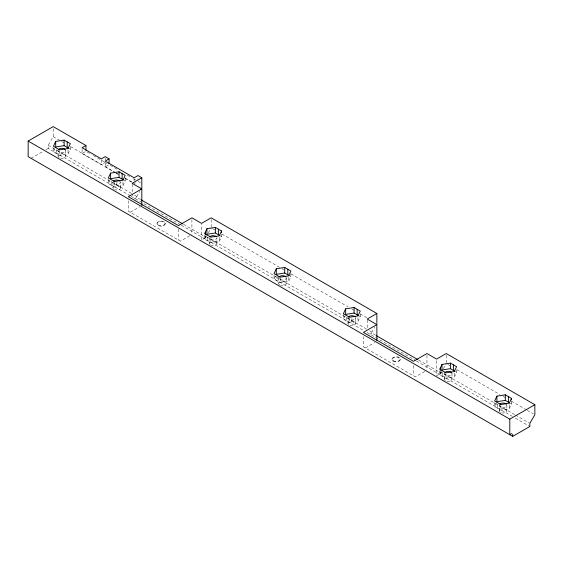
<?xml version="1.0" encoding="UTF-8"?>
<svg xmlns="http://www.w3.org/2000/svg" width="563" height="563" viewBox="0 0 563 563"><rect width="100%" height="100%" fill="white"/><g stroke="black" fill="none" stroke-linecap="round" stroke-linejoin="round"><path stroke-width="0.42" stroke-dasharray="2.81 2.11" d="M70.291 146.837L70.291 149.223L68.032 154.086L59.608 155.388L53.443 151.827L54.731 149.047M125.197 178.541L125.197 180.92L122.938 185.783L114.521 187.085L108.349 183.531L109.644 180.751M221.526 234.152L221.526 236.537L219.267 241.4L210.851 242.702L204.686 239.141L206.29 235.686M290.888 273.407L290.888 276.581L288.629 281.444L280.205 282.746L274.04 279.185L275.652 275.715M360.243 314.245L360.243 316.624L357.984 321.487L349.567 322.789L343.402 319.228L345.013 315.759M456.572 369.856L456.572 372.242L454.32 377.104L445.896 378.406L439.731 374.845L441.336 371.39M511.485 401.56L511.485 403.945L509.226 408.808L500.803 410.11L494.638 406.549L496.249 403.073M130.363 195.854L48.186 148.414L48.186 145.296L53.196 136.619L53.196 128.28M140.581 199.527L136.809 197.353L136.809 196.466L139.737 191.399M208.254 232.892L211.181 227.832M375.627 335.231L371.861 333.057L371.861 332.163L374.782 327.103M443.306 368.596L446.227 363.536M31.042 158.309L42.971 151.426M45.948 149.702L48.186 148.414M82.092 149.399L82.092 153.53L85.949 151.299L90.397 153.868M82.092 153.53L101.361 164.649L105.218 162.425M105.218 162.742L105.218 166.873L109.067 164.649L118.195 169.92M134.114 183.559L135.401 182.82M134.17 198.88L136.809 197.353M130.264 212.258L139.652 206.832M189.745 235.756L180.35 241.175L128.336 211.146L128.336 200.942M366.541 329.095L206.171 236.509L206.171 237.396L201.547 240.063L201.547 224.257M369.877 334.197L371.861 333.057M365.31 347.962L374.698 342.536M424.791 371.46L415.403 376.879L363.381 346.85L363.381 336.639M514.695 414.628L441.216 372.213L441.216 373.1L436.592 375.767L436.592 359.961M93.359 155.578L107.139 163.537M127.322 175.192L130.363 176.944M133.403 178.703L135.683 180.019M140.539 182.82L137.97 181.335L137.97 178.858M53.196 136.619L60.769 140.996M61.529 141.433L64.555 143.178M70.621 146.676L115.309 172.482M116.069 172.918L119.856 175.107M125.155 178.168L133.487 182.975M212.701 228.705L217.262 231.344M221.822 233.976L281.099 268.199M281.859 268.642L284.899 270.395M290.98 273.907L347.983 306.814M351.784 309.01L354.824 310.762M360.144 313.837L366.985 317.785M447.74 364.409L452.286 367.034M456.832 369.659L500.007 394.586M503.033 396.331L506.067 398.083M511.366 401.145L526.518 409.892M527.278 410.328L533.337 413.826M105.218 166.873L115.098 172.581M115.858 173.024L119.666 175.22M124.986 178.288L133.354 183.123M68.44 148.153L70.291 149.223M123.966 180.209L125.197 180.92M219.676 235.468L221.526 236.537M289.037 275.511L290.888 276.581M358.392 315.554L360.243 316.624M455.34 371.531L456.572 372.242M510.247 403.228L511.485 403.945M48.186 145.296L131.51 193.405M134.536 195.15L136.809 196.466M369.581 330.847L371.861 332.163M515.448 415.065L529.086 422.94M183.552 224.341L206.171 237.396M418.598 360.046L441.216 373.1M131.123 196.297L180.582 224.848M181.342 225.291L363.965 330.72M367.006 332.48L415.705 360.594M416.465 361.038L512.337 416.388M515.384 418.147L529.839 426.494M509.226 404.832L509.226 408.808M506.876 405.247L506.876 410.807M500.803 405.339L500.803 410.11M499.247 410.807L499.247 405.247A3.814 2.203 0 0 0 503.561 407.429A3.814 2.203 0 0 0 506.742 404.677M497.72 404.354L497.72 408.33M494.638 402.573L494.638 406.549M454.32 373.128L454.32 377.104M451.969 373.543L451.969 379.103M446.227 355.19L446.227 362.699M445.896 373.642L445.896 378.406M444.341 379.103L444.341 373.543A3.814 2.203 0 0 0 448.648 375.725A3.814 2.203 0 0 0 451.836 372.973M442.814 372.657L442.814 376.626M440.357 371.108L440.357 373.494M439.731 370.876L439.731 374.845M426.958 355.281L426.958 370.208M413.474 365.563L413.474 375.767M400.223 359.081L400.223 359.532M392.045 359.081L392.045 359.532M367.238 319.918L367.238 328.701M357.984 317.518L357.984 321.487M355.633 317.926L355.633 323.493M351.91 318.454L351.91 322.43M349.567 318.025L349.567 322.789M348.004 323.493L348.004 317.926A3.814 2.203 0 0 0 352.318 320.115A3.814 2.203 0 0 0 355.506 317.356M346.484 317.039L346.484 321.009M343.402 314.464L343.402 319.228M288.629 277.475L288.629 281.444M286.278 277.883L286.278 283.449M280.205 277.981L280.205 282.746M277.123 276.201L277.123 280.965M274.04 275.216L274.04 279.185M219.267 237.431L219.267 241.4M216.917 243.406L216.917 237.839A3.814 2.203 0 0 1 213.103 240.042A3.814 2.203 0 0 1 209.288 237.839L209.288 243.406M211.181 219.486L211.181 226.995M210.851 237.938L210.851 242.702M207.768 236.953L207.768 240.922M205.312 235.404L205.312 237.79M204.686 235.172L204.686 239.141M191.913 219.577L191.913 234.504M178.429 229.007L178.429 240.063M165.17 223.384L165.17 223.828A4.089 2.358 0 0 1 159.04 225.869A4.089 2.358 0 0 1 159.04 221.78A4.089 2.358 0 0 1 165.17 223.828M157 223.384L157 223.828M134.114 178.605L134.114 181.082M132.185 184.214L132.185 195.628M122.938 181.814L122.938 185.783M120.588 187.789L120.588 182.222A3.814 2.203 0 0 1 116.773 184.425A3.814 2.203 0 0 1 112.959 182.222L112.959 187.789M116.865 181.955L116.865 186.726M114.521 182.321L114.521 187.085M111.432 181.335L111.432 185.304M108.349 179.555L108.349 183.531M105.218 158.294L105.218 159.948M101.361 159.695L101.361 164.649M68.032 150.11L68.032 154.086M65.681 150.525L65.681 156.085M59.608 150.617L59.608 155.388M58.052 156.085L58.052 150.525A3.814 2.203 0 0 0 62.366 152.707A3.814 2.203 0 0 0 65.547 149.955M56.525 149.631L56.525 153.608M53.443 147.851L53.443 151.827M59.171 157.64A3.814 2.203 0 0 1 60.558 154.016A3.814 2.203 0 0 1 65.667 156.275A3.814 2.203 0 0 1 59.959 157.992M113.093 188.359A3.814 2.203 0 0 1 116.773 185.586A3.814 2.203 0 0 1 120.461 188.359A3.814 2.203 0 0 1 114.866 189.696M114.078 189.344A3.814 2.203 0 0 1 113.473 188.886M209.422 243.976A3.814 2.203 0 0 1 213.103 241.203A3.814 2.203 0 0 1 216.79 243.976A3.814 2.203 0 0 1 211.195 245.313M210.407 244.961A3.814 2.203 0 0 1 209.802 244.504M286.145 277.313A3.814 2.203 0 0 1 282.964 280.071A3.814 2.203 0 0 1 278.65 277.883L278.65 283.449A3.814 2.203 0 0 1 283.126 281.275A3.814 2.203 0 0 1 286.046 284.202A3.814 2.203 0 0 1 280.557 285.357M348.518 324.591A3.814 2.203 0 0 1 351.157 321.318A3.814 2.203 0 0 1 355.577 323.873A3.814 2.203 0 0 1 349.912 325.4M500.366 412.362A3.814 2.203 0 0 1 501.76 408.738A3.814 2.203 0 0 1 506.862 410.997A3.814 2.203 0 0 1 501.154 412.714M279.769 285.005A3.814 2.203 0 0 1 278.776 284.019M445.453 380.665A3.814 2.203 0 0 1 446.846 377.034A3.814 2.203 0 0 1 451.955 379.3A3.814 2.203 0 0 1 446.248 381.01M158.196 225.052A4.089 2.358 0 0 0 165.036 223.99A4.089 2.358 0 0 0 160.026 221.104A4.089 2.358 0 0 0 158.196 225.052M393.241 360.756A4.089 2.358 0 0 0 400.082 359.694A4.089 2.358 0 0 0 395.078 356.808A4.089 2.358 0 0 0 393.241 360.756M393.241 361.2A4.089 2.358 0 0 0 400.082 360.137A4.089 2.358 0 0 0 395.078 357.252A4.089 2.358 0 0 0 393.241 361.2"/><path stroke-width="0.84" d="M55.702 141.404L53.443 146.267L59.608 149.821L68.032 148.519L70.291 143.656L64.126 140.103L55.702 141.404L55.702 146.964L64.126 145.662L68.44 148.153M110.608 173.101L108.349 177.964L114.521 181.525L122.938 180.223L125.197 175.36L119.032 171.799L110.608 173.101L110.608 178.668L119.032 177.366L123.346 179.857M206.938 228.719L204.686 233.582L210.851 237.143L219.267 235.841L221.526 230.978L215.362 227.417L206.938 228.719L206.938 234.285L215.362 232.976L219.676 235.468M276.299 268.762L274.04 273.625L280.205 277.186L288.629 275.884L290.888 271.021L284.723 267.46L276.299 268.762L276.299 274.329L284.723 273.02L289.037 275.511M345.654 308.805L343.402 313.668L349.567 317.229L357.984 315.927L360.243 311.065L354.078 307.504L345.654 308.805L345.654 314.372L354.078 313.063L358.392 315.554M441.99 364.423L439.731 369.286L445.896 372.847L454.32 371.545L456.572 366.682L450.407 363.121L441.99 364.423L441.99 369.982L450.407 368.681L454.721 371.172M496.897 396.127L494.638 400.99L500.803 404.544L509.226 403.242L511.485 398.379L505.321 394.825L496.897 396.127L496.897 401.686L505.321 400.384L509.635 402.876M140.982 189.231L141.82 187.789L141.82 177.774L137.97 175.55L134.114 177.774L105.218 161.088L109.067 158.865L109.067 163.826M376.865 340.411L376.865 324.605L363.381 332.388L413.474 361.312L426.958 353.522L436.592 359.081L446.227 353.522L534.85 404.691L534.85 414.699L529.839 423.376L529.839 426.494L512.696 436.388L28.15 156.641L28.15 141.067L53.196 126.612L85.949 145.521L85.949 150.476M85.949 145.521L82.092 147.745L101.361 158.865L105.218 156.641L109.067 158.865M141.82 177.774L132.185 183.341L141.82 188.901L141.82 205.586M141.82 188.901L128.336 196.684L178.429 225.608L191.913 217.818L201.547 223.384L211.181 217.818L376.865 313.478L376.865 323.493M376.865 313.478L367.238 319.038L376.865 324.605M28.15 141.067L509.804 419.146L534.85 404.691M511.732 433.609L509.804 434.72L509.804 419.146M141.334 199.964L182.799 223.905M376.38 335.668L417.845 359.609M512.696 434.164L512.696 436.388M511.485 398.379L511.485 399.969M508.403 396.598L508.403 402.165M505.321 394.825L505.321 400.384M453.489 364.901L453.489 370.461M450.407 363.121L450.407 368.681M440.357 367.935L440.357 370.313M357.16 309.284L357.16 314.844M354.078 307.504L354.078 313.063M287.806 269.241L287.806 274.8M284.723 267.46L284.723 273.02M221.526 230.978L221.526 232.568M218.444 229.197L218.444 234.757M215.362 227.417L215.362 232.976M205.312 232.23L205.312 234.616M122.115 173.58L122.115 179.14M119.032 171.799L119.032 177.366M67.208 141.883L67.208 147.443M64.126 140.103L64.126 145.662M278.776 277.313A3.814 2.203 0 0 1 281.964 275.701A3.814 2.203 0 0 1 285.765 276.785M444.847 372.446A3.814 2.203 0 0 1 451.456 372.446M58.559 149.42A3.814 2.203 0 0 1 65.167 149.42M113.473 181.124A3.814 2.203 0 0 1 120.081 181.124M209.802 236.741A3.814 2.203 0 0 1 216.41 236.741M348.138 317.356A3.814 2.203 0 0 1 351.326 315.744A3.814 2.203 0 0 1 355.126 316.828M499.754 404.143A3.814 2.203 0 0 1 506.362 404.143"/></g></svg>
